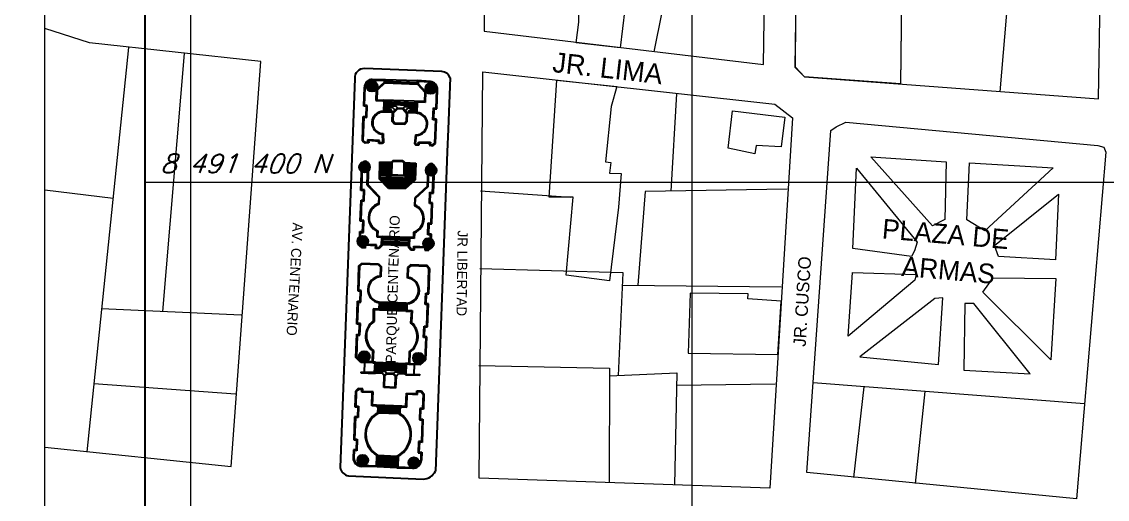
# Model space of a CAD drawing. Header units: metres. Extents: x 729055 to 735546, y 8489029 to 8491869.
# Drawn here: x 729266.3 to 729482.8, y 8491336.7 to 8491432.1 of the extents above; entities that cross this region are included whole.
import ezdxf
from ezdxf.enums import TextEntityAlignment as Align

# ---------------------------------------------------------------- set-up
doc = ezdxf.new("R2010")
doc.units = ezdxf.units.M
for name, color, linetype, lineweight in [('CATASTRO', 1, 'Continuous', 18), ('GRILLAS', 7, 'Continuous', 0), ('lotes', 146, 'Continuous', 18), ('TEXTO', 7, 'Continuous', 0)]:
    doc.layers.add(name, color=color, linetype=linetype, lineweight=lineweight)
doc.styles.add('SIMPLEX', font='simplex.shx', dxfattribs={"width": 0.75, "oblique": 20, "height": 1.75})
doc.styles.get("Standard").update_dxf_attribs({"font": 'BELL.TTF'})

msp = doc.modelspace()

# ---------------------------------------------------------------- linework, layer by layer
for p, q in [((729350.088, 8491422.131), (729334.64, 8491422.705)), ((729332.682, 8491420.739), (729332.351, 8491411.841)), ((729336.195, 8491420.558), (729338.819, 8491420.54)), ((729336.195, 8491420.399), (729338.634, 8491420.382)), ((729338.634, 8491420.382), (729338.563, 8491419.906)), ((729338.819, 8491420.54), (729338.713, 8491419.828)), ((729338.819, 8491420.54), (729345.162, 8491420.3)), ((729347.78, 8491420.124), (729345.162, 8491420.3)), ((729345.162, 8491420.3), (729345.214, 8491419.582)), ((729351.714, 8491420.854), (729351.335, 8491410.639)), ((729334.485, 8491415.21), (729334.626, 8491419.025)), ((729334.65, 8491415.363), (729334.785, 8491419.019)), ((729335.095, 8491419.338), (729335.116, 8491418.916)), ((729335.197, 8491418.699), (729335.154, 8491419.562)), ((729335.217, 8491419.699), (729335.274, 8491418.569)), ((729335.349, 8491418.473), (729335.282, 8491419.802)), ((729335.348, 8491419.885), (729335.423, 8491418.397)), ((729335.496, 8491418.334), (729335.415, 8491419.955)), ((729335.482, 8491420.014), (729335.569, 8491418.282)), ((729335.641, 8491418.239), (729335.55, 8491420.064)), ((729335.618, 8491420.107), (729335.713, 8491418.203)), ((729335.785, 8491418.174), (729335.686, 8491420.144)), ((729335.755, 8491420.174), (729335.856, 8491418.15)), ((729335.927, 8491418.132), (729335.823, 8491420.199)), ((729335.893, 8491420.219), (729335.998, 8491418.119)), ((729336.069, 8491418.111), (729335.962, 8491420.234)), ((729336.032, 8491420.245), (729336.139, 8491418.108)), ((729336.209, 8491418.109), (729336.102, 8491420.25)), ((729336.279, 8491418.115), (729336.172, 8491420.252)), ((729336.242, 8491420.248), (729336.349, 8491418.125)), ((729336.418, 8491418.14), (729336.313, 8491420.24)), ((729336.383, 8491420.227), (729336.487, 8491418.16)), ((729336.556, 8491418.185), (729336.454, 8491420.209)), ((729336.526, 8491420.186), (729336.625, 8491418.216)), ((729336.693, 8491418.252), (729336.597, 8491420.156)), ((729336.669, 8491420.12), (729336.761, 8491418.295)), ((729336.829, 8491418.345), (729336.742, 8491420.077)), ((729336.814, 8491420.025), (729336.896, 8491418.404)), ((729336.962, 8491418.474), (729336.888, 8491419.963)), ((729336.991, 8491418.446), (729336.912, 8491416.314)), ((729336.962, 8491419.886), (729337.028, 8491418.558)), ((729338.563, 8491419.906), (729336.991, 8491418.446)), ((729337.093, 8491418.661), (729337.037, 8491419.79)), ((729337.147, 8491418.374), (729337.077, 8491416.467)), ((729337.113, 8491419.661), (729337.157, 8491418.797)), ((729338.713, 8491419.828), (729337.147, 8491418.374)), ((729337.216, 8491419.021), (729337.194, 8491419.443)), ((729338.739, 8491419.852), (729345.213, 8491419.608)), ((729338.766, 8491420.186), (729345.188, 8491419.944)), ((729345.214, 8491419.582), (729346.668, 8491418.016)), ((729345.334, 8491420.129), (729345.369, 8491419.649)), ((729347.767, 8491419.965), (729345.334, 8491420.129)), ((729345.369, 8491419.649), (729346.829, 8491418.076)), ((729346.796, 8491418.874), (729346.817, 8491418.452)), ((729346.898, 8491418.234), (729346.855, 8491419.098)), ((729346.918, 8491419.234), (729346.975, 8491418.105)), ((729347.049, 8491418.009), (729346.983, 8491419.338)), ((729347.049, 8491419.421), (729347.123, 8491417.933)), ((729347.197, 8491417.87), (729347.115, 8491419.491)), ((729347.183, 8491419.55), (729347.27, 8491417.818)), ((729347.342, 8491417.775), (729347.25, 8491419.6)), ((729347.318, 8491419.643), (729347.414, 8491417.739)), ((729347.486, 8491417.709), (729347.387, 8491419.679)), ((729347.455, 8491419.71), (729347.557, 8491417.686)), ((729347.628, 8491417.668), (729347.524, 8491419.735)), ((729347.593, 8491419.755), (729347.699, 8491417.655)), ((729347.769, 8491417.647), (729347.663, 8491419.77)), ((729347.732, 8491419.78), (729347.84, 8491417.643)), ((729347.91, 8491417.645), (729347.802, 8491419.786)), ((729347.98, 8491417.651), (729347.872, 8491419.788)), ((729347.943, 8491419.784), (729348.049, 8491417.661)), ((729348.119, 8491417.676), (729348.013, 8491419.776)), ((729348.084, 8491419.763), (729348.188, 8491417.696)), ((729348.257, 8491417.721), (729348.155, 8491419.745)), ((729348.226, 8491419.722), (729348.325, 8491417.752)), ((729348.394, 8491417.788), (729348.298, 8491419.692)), ((729348.37, 8491419.656), (729348.462, 8491417.831)), ((729348.529, 8491417.881), (729348.442, 8491419.613)), ((729348.515, 8491419.561), (729348.597, 8491417.94)), ((729348.663, 8491418.01), (729348.588, 8491419.498)), ((729348.662, 8491419.422), (729348.729, 8491418.093)), ((729348.794, 8491418.197), (729348.737, 8491419.326)), ((729348.814, 8491419.197), (729348.857, 8491418.333)), ((729348.916, 8491418.557), (729348.895, 8491418.979)), ((729348.935, 8491414.829), (729349.071, 8491418.484)), ((729349.088, 8491414.664), (729349.23, 8491418.478)), ((729336.912, 8491416.314), (729338.289, 8491416.263)), ((729337.077, 8491416.467), (729338.347, 8491416.42)), ((729338.289, 8491416.263), (729338.494, 8491416.096)), ((729338.347, 8491416.42), (729338.656, 8491416.169)), ((729346.597, 8491416.109), (729338.353, 8491416.415)), ((729338.494, 8491416.096), (729338.424, 8491414.189)), ((729338.656, 8491416.169), (729338.577, 8491414.024)), ((729344.995, 8491415.818), (729338.652, 8491416.053)), ((729344.999, 8491415.93), (729344.92, 8491413.784)), ((729345.326, 8491416.156), (729344.999, 8491415.93)), ((729345.373, 8491415.996), (729345.155, 8491415.844)), ((729346.597, 8491416.109), (729345.326, 8491416.156)), ((729346.75, 8491415.944), (729345.373, 8491415.996)), ((729346.668, 8491418.016), (729346.597, 8491416.109)), ((729346.829, 8491418.076), (729346.75, 8491415.944)), ((729335.041, 8491415.19), (729334.485, 8491415.21)), ((729335.206, 8491415.343), (729334.65, 8491415.363)), ((729334.964, 8491413.124), (729335.041, 8491415.19)), ((729335.117, 8491412.959), (729335.206, 8491415.343)), ((729340.248, 8491413.964), (729338.577, 8491414.026)), ((729340.033, 8491414.275), (729338.588, 8491414.328)), ((729339.817, 8491414.593), (729338.599, 8491414.638)), ((729340.322, 8491414.883), (729338.611, 8491414.946)), ((729340.931, 8491415.15), (729338.622, 8491415.236)), ((729344.975, 8491415.282), (729338.632, 8491415.518)), ((729344.985, 8491415.553), (729338.642, 8491415.789)), ((729340.245, 8491413.962), (729339.817, 8491414.593)), ((729340.177, 8491412.134), (729340.245, 8491413.962)), ((729340.245, 8491413.962), (729341.202, 8491414.85)), ((729340.752, 8491414.432), (729340.322, 8491414.883)), ((729340.339, 8491412.194), (729340.402, 8491413.89)), ((729340.402, 8491413.89), (729341.294, 8491414.719)), ((729341.202, 8491414.85), (729340.931, 8491415.15)), ((729341.202, 8491414.85), (729342.373, 8491414.807)), ((729341.294, 8491414.719), (729342.27, 8491414.683)), ((729342.27, 8491414.683), (729343.023, 8491413.797)), ((729342.373, 8491414.807), (729342.586, 8491415.089)), ((729342.373, 8491414.807), (729343.184, 8491413.853)), ((729344.965, 8491415), (729342.586, 8491415.089)), ((729342.841, 8491414.256), (729343.211, 8491414.776)), ((729343.023, 8491413.797), (729342.962, 8491412.161)), ((729343.184, 8491413.853), (729343.119, 8491412.105)), ((729343.182, 8491413.855), (729343.696, 8491414.449)), ((729344.92, 8491413.791), (729343.182, 8491413.855)), ((729344.954, 8491414.711), (729343.211, 8491414.776)), ((729344.931, 8491414.093), (729343.436, 8491414.148)), ((729344.943, 8491414.403), (729343.696, 8491414.449)), ((729345.155, 8491415.844), (729345.085, 8491413.937)), ((729348.291, 8491412.466), (729348.379, 8491414.849)), ((729348.379, 8491414.849), (729348.935, 8491414.829)), ((729348.456, 8491412.619), (729348.532, 8491414.685)), ((729348.532, 8491414.685), (729349.088, 8491414.664)), ((729332.351, 8491411.841), (729329.798, 8491343.067)), ((729332.351, 8491411.841), (729332.351, 8491411.841)), ((729334.228, 8491408.297), (729334.408, 8491413.144)), ((729334.39, 8491408.364), (729334.561, 8491412.979)), ((729334.408, 8491413.144), (729334.964, 8491413.124)), ((729334.561, 8491412.979), (729335.117, 8491412.959)), ((729340.636, 8491411.64), (729340.177, 8491412.134)), ((729340.708, 8491411.796), (729340.339, 8491412.194)), ((729342.701, 8491411.563), (729340.636, 8491411.64)), ((729342.626, 8491411.725), (729340.708, 8491411.796)), ((729342.962, 8491412.161), (729342.626, 8491411.725)), ((729343.119, 8491412.105), (729342.701, 8491411.563)), ((729348.847, 8491412.445), (729348.291, 8491412.466)), ((729349.012, 8491412.598), (729348.456, 8491412.619)), ((729348.675, 8491407.83), (729348.847, 8491412.445)), ((729348.832, 8491407.751), (729349.012, 8491412.598)), ((729338.187, 8491409.586), (729338.265, 8491407.988)), ((729338.339, 8491409.734), (729338.429, 8491407.902)), ((729344.839, 8491409.489), (729344.613, 8491407.669)), ((729351.335, 8491410.639), (729351.165, 8491406.063)), ((729334.766, 8491407.8), (729334.228, 8491408.297)), ((729334.824, 8491407.963), (729334.39, 8491408.364)), ((729335.484, 8491407.852), (729334.766, 8491407.8)), ((729335.305, 8491407.999), (729334.824, 8491407.963)), ((729337.649, 8491408.323), (729335.24, 8491408.506)), ((729335.24, 8491408.506), (729335.305, 8491407.999)), ((729337.485, 8491408.176), (729335.422, 8491408.332)), ((729335.422, 8491408.332), (729335.484, 8491407.852)), ((729337.47, 8491407.779), (729337.485, 8491408.176)), ((729338.185, 8491407.752), (729337.47, 8491407.779)), ((729337.635, 8491407.932), (729337.649, 8491408.323)), ((729338.142, 8491407.913), (729337.635, 8491407.932)), ((729338.265, 8491407.988), (729338.142, 8491407.913)), ((729338.429, 8491407.902), (729338.185, 8491407.752)), ((729344.613, 8491407.669), (729344.845, 8491407.501)), ((729344.979, 8491409.329), (729344.782, 8491407.742)), ((729344.782, 8491407.742), (729344.9, 8491407.658)), ((729344.845, 8491407.501), (729345.56, 8491407.474)), ((729344.9, 8491407.658), (729345.407, 8491407.639)), ((729345.407, 8491407.639), (729345.422, 8491408.03)), ((729345.422, 8491408.03), (729347.838, 8491408.034)), ((729345.56, 8491407.474), (729345.575, 8491407.872)), ((729345.575, 8491407.872), (729347.643, 8491407.874)), ((729347.643, 8491407.874), (729347.546, 8491407.401)), ((729347.546, 8491407.401), (729348.258, 8491407.295)), ((729347.838, 8491408.034), (729347.736, 8491407.533)), ((729347.736, 8491407.533), (729348.213, 8491407.462)), ((729348.213, 8491407.462), (729348.675, 8491407.83)), ((729348.258, 8491407.295), (729348.832, 8491407.751)), ((729351.165, 8491406.063), (729348.8, 8491342.361)), ((729333.6, 8491403.19), (729333.621, 8491402.768)), ((729333.702, 8491402.55), (729333.659, 8491403.414)), ((729333.722, 8491403.551), (729333.779, 8491402.421)), ((729333.854, 8491402.325), (729333.787, 8491403.654)), ((729333.853, 8491403.737), (729333.928, 8491402.249)), ((729334.001, 8491402.186), (729333.92, 8491403.807)), ((729333.939, 8491398.361), (729334.108, 8491403.587)), ((729333.987, 8491403.866), (729334.074, 8491402.134)), ((729334.146, 8491402.091), (729334.055, 8491403.916)), ((729334.103, 8491398.514), (729334.267, 8491403.582)), ((729334.123, 8491403.959), (729334.218, 8491402.055)), ((729334.29, 8491402.025), (729334.191, 8491403.995)), ((729334.26, 8491404.026), (729334.361, 8491402.002)), ((729334.432, 8491401.984), (729334.329, 8491404.051)), ((729334.398, 8491404.071), (729334.503, 8491401.971)), ((729334.574, 8491401.963), (729334.467, 8491404.086)), ((729334.537, 8491404.097), (729334.644, 8491401.96)), ((729334.714, 8491401.961), (729334.607, 8491404.102)), ((729334.784, 8491401.967), (729334.677, 8491404.104)), ((729334.747, 8491404.1), (729334.854, 8491401.977)), ((729334.923, 8491401.992), (729334.818, 8491404.092)), ((729334.889, 8491404.079), (729334.992, 8491402.012)), ((729335.061, 8491402.037), (729334.96, 8491404.061)), ((729335.031, 8491404.038), (729335.13, 8491402.068)), ((729335.198, 8491402.104), (729335.103, 8491404.008)), ((729335.269, 8491403.544), (729335.12, 8491399.523)), ((729335.175, 8491403.972), (729335.266, 8491402.147)), ((729335.334, 8491402.197), (729335.247, 8491403.929)), ((729335.428, 8491403.538), (729335.281, 8491399.584)), ((729335.32, 8491403.877), (729335.401, 8491402.256)), ((729335.468, 8491402.326), (729335.393, 8491403.814)), ((729335.467, 8491403.738), (729335.534, 8491402.409)), ((729335.599, 8491402.513), (729335.542, 8491403.642)), ((729335.619, 8491403.513), (729335.662, 8491402.649)), ((729335.721, 8491402.873), (729335.7, 8491403.295)), ((729337.602, 8491400.612), (729337.732, 8491404.109)), ((729337.732, 8491404.109), (729340.038, 8491404.024)), ((729337.764, 8491400.676), (729337.891, 8491404.103)), ((729337.856, 8491403.134), (729339.999, 8491403.056)), ((729337.867, 8491403.457), (729340.011, 8491403.379)), ((729337.879, 8491403.78), (729340.023, 8491403.702)), ((729339.935, 8491401.32), (729340.035, 8491404.021)), ((729340.035, 8491404.021), (729340.447, 8491404.404)), ((729340.1, 8491401.473), (729340.192, 8491403.95)), ((729340.192, 8491403.95), (729340.507, 8491404.243)), ((729340.447, 8491404.404), (729342.274, 8491404.336)), ((729340.507, 8491404.243), (729342.202, 8491404.18)), ((729342.202, 8491404.18), (729342.497, 8491403.862)), ((729342.274, 8491404.336), (729342.656, 8491403.924)), ((729342.497, 8491403.862), (729342.478, 8491401.384)), ((729342.656, 8491403.924), (729342.636, 8491401.219)), ((729342.649, 8491402.959), (729344.686, 8491402.885)), ((729342.651, 8491403.282), (729344.698, 8491403.208)), ((729342.652, 8491403.929), (729344.881, 8491403.848)), ((729342.654, 8491403.606), (729344.71, 8491403.531)), ((729344.722, 8491403.853), (729344.6, 8491400.577)), ((729344.881, 8491403.848), (729344.757, 8491400.506)), ((729347.117, 8491401.689), (729347.05, 8491403.017)), ((729347.116, 8491403.101), (729347.191, 8491401.612)), ((729347.282, 8491403.094), (729347.135, 8491399.14)), ((729347.264, 8491401.55), (729347.183, 8491403.171)), ((729347.25, 8491403.23), (729347.337, 8491401.498)), ((729347.441, 8491403.088), (729347.292, 8491399.067)), ((729347.409, 8491401.455), (729347.318, 8491403.28)), ((729347.386, 8491403.323), (729347.481, 8491401.419)), ((729347.553, 8491401.389), (729347.454, 8491403.359)), ((729347.523, 8491403.39), (729347.624, 8491401.366)), ((729347.695, 8491401.348), (729347.592, 8491403.415)), ((729347.661, 8491403.435), (729347.766, 8491401.335)), ((729347.837, 8491401.327), (729347.73, 8491403.45)), ((729347.8, 8491403.46), (729347.907, 8491401.323)), ((729347.977, 8491401.325), (729347.87, 8491403.466)), ((729348.047, 8491401.33), (729347.94, 8491403.467)), ((729348.01, 8491403.464), (729348.117, 8491401.341)), ((729348.186, 8491401.356), (729348.081, 8491403.456)), ((729348.152, 8491403.443), (729348.255, 8491401.376)), ((729348.324, 8491401.401), (729348.223, 8491403.425)), ((729348.231, 8491397.986), (729348.443, 8491403.052)), ((729348.294, 8491403.401), (729348.393, 8491401.431)), ((729348.461, 8491401.468), (729348.366, 8491403.372)), ((729348.383, 8491397.821), (729348.602, 8491403.045)), ((729348.438, 8491403.336), (729348.529, 8491401.511)), ((729348.597, 8491401.561), (729348.51, 8491403.293)), ((729348.583, 8491403.241), (729348.664, 8491401.62)), ((729348.731, 8491401.69), (729348.656, 8491403.178)), ((729348.73, 8491403.102), (729348.797, 8491401.773)), ((729348.862, 8491401.876), (729348.805, 8491403.006)), ((729337.769, 8491400.767), (729344.538, 8491400.52)), ((729337.78, 8491401.06), (729344.611, 8491400.811)), ((729337.792, 8491401.405), (729339.935, 8491401.327)), ((729337.801, 8491401.653), (729339.945, 8491401.575)), ((729337.814, 8491401.984), (729339.957, 8491401.906)), ((729337.824, 8491402.281), (729339.968, 8491402.203)), ((729337.837, 8491402.628), (729339.981, 8491402.55)), ((729337.846, 8491402.881), (729339.99, 8491402.803)), ((729342.636, 8491401.219), (729339.935, 8491401.32)), ((729342.478, 8491401.384), (729340.1, 8491401.473)), ((729342.636, 8491401.228), (729344.623, 8491401.156)), ((729342.638, 8491401.477), (729344.632, 8491401.404)), ((729342.64, 8491401.808), (729344.644, 8491401.735)), ((729342.642, 8491402.105), (729344.655, 8491402.032)), ((729342.645, 8491402.453), (729344.668, 8491402.379)), ((729342.647, 8491402.706), (729344.677, 8491402.632)), ((729346.863, 8491402.554), (729346.884, 8491402.132)), ((729346.965, 8491401.914), (729346.922, 8491402.778)), ((729346.985, 8491402.914), (729347.042, 8491401.785)), ((729348.882, 8491402.876), (729348.925, 8491402.013)), ((729348.984, 8491402.237), (729348.963, 8491402.659)), ((729335.12, 8491399.523), (729337.491, 8491397.027)), ((729335.281, 8491399.584), (729337.554, 8491397.192)), ((729339.444, 8491398.793), (729337.602, 8491400.612)), ((729339.511, 8491398.95), (729337.764, 8491400.676)), ((729337.942, 8491400.5), (729344.268, 8491400.269)), ((729338.227, 8491400.218), (729343.987, 8491400.008)), ((729338.574, 8491399.876), (729343.645, 8491399.691)), ((729338.878, 8491399.576), (729343.346, 8491399.413)), ((729339.219, 8491399.238), (729343.009, 8491399.1)), ((729342.779, 8491398.669), (729339.444, 8491398.793)), ((729342.72, 8491398.831), (729339.511, 8491398.95)), ((729344.6, 8491400.577), (729342.72, 8491398.831)), ((729344.757, 8491400.506), (729342.779, 8491398.669)), ((729347.135, 8491399.14), (729344.691, 8491396.923)), ((729347.292, 8491399.067), (729344.742, 8491396.754)), ((729333.791, 8491392.239), (729333.947, 8491396.451)), ((729334.495, 8491398.34), (729333.939, 8491398.361)), ((729333.947, 8491396.451), (729334.424, 8491396.433)), ((729334.66, 8491398.493), (729334.103, 8491398.514)), ((729334.424, 8491396.433), (729334.495, 8491398.34)), ((729334.577, 8491396.269), (729334.66, 8491398.493)), ((729337.491, 8491397.027), (729337.444, 8491395.754)), ((729337.554, 8491397.192), (729337.495, 8491395.603)), ((729344.691, 8491396.923), (729344.632, 8491395.334)), ((729344.742, 8491396.754), (729344.694, 8491395.481)), ((729347.592, 8491395.781), (729347.674, 8491398.006)), ((729347.674, 8491398.006), (729348.231, 8491397.986)), ((729347.757, 8491395.934), (729347.827, 8491397.841)), ((729347.827, 8491397.841), (729348.383, 8491397.821)), ((729333.956, 8491392.392), (729334.1, 8491396.286)), ((729334.1, 8491396.286), (729334.577, 8491396.269)), ((729348.068, 8491395.764), (729347.592, 8491395.781)), ((729348.233, 8491395.917), (729347.757, 8491395.934)), ((729347.924, 8491391.87), (729348.068, 8491395.764)), ((729348.077, 8491391.705), (729348.233, 8491395.917)), ((729334.347, 8491392.219), (729333.791, 8491392.239)), ((729334.512, 8491392.372), (729333.956, 8491392.392)), ((729334.27, 8491390.153), (729334.347, 8491392.219)), ((729334.423, 8491389.988), (729334.512, 8491392.372)), ((729333.611, 8491387.392), (729333.714, 8491390.173)), ((729333.714, 8491390.173), (729334.27, 8491390.153)), ((729333.773, 8491387.459), (729333.867, 8491390.009)), ((729333.867, 8491390.009), (729334.423, 8491389.988)), ((729337.135, 8491390.206), (729337.094, 8491389.093)), ((729337.298, 8491390.308), (729337.259, 8491389.246)), ((729344.436, 8491390.039), (729344.396, 8491388.977)), ((729347.279, 8491389.507), (729347.368, 8491391.89)), ((729347.368, 8491391.89), (729347.924, 8491391.87)), ((729347.444, 8491389.66), (729347.521, 8491391.726)), ((729347.521, 8491391.726), (729348.077, 8491391.705)), ((729333.24, 8491388.4), (729333.261, 8491387.978)), ((729333.342, 8491387.761), (729333.299, 8491388.625)), ((729333.362, 8491388.761), (729333.419, 8491387.632)), ((729333.494, 8491387.536), (729333.427, 8491388.864)), ((729333.493, 8491388.948), (729333.568, 8491387.459)), ((729333.641, 8491387.397), (729333.56, 8491389.017)), ((729333.627, 8491389.076), (729333.714, 8491387.345)), ((729333.786, 8491387.301), (729333.695, 8491389.127)), ((729333.763, 8491389.17), (729333.858, 8491387.265)), ((729333.93, 8491387.236), (729333.831, 8491389.206)), ((729333.9, 8491389.237), (729334.001, 8491387.213)), ((729334.072, 8491387.195), (729333.968, 8491389.262)), ((729334.038, 8491389.282), (729334.143, 8491387.182)), ((729334.214, 8491387.173), (729334.107, 8491389.297)), ((729334.177, 8491389.307), (729334.284, 8491387.17)), ((729334.354, 8491387.171), (729334.247, 8491389.313)), ((729334.424, 8491387.177), (729334.317, 8491389.314)), ((729334.387, 8491389.311), (729334.494, 8491387.188)), ((729334.563, 8491387.203), (729334.458, 8491389.303)), ((729334.528, 8491389.29), (729334.632, 8491387.223)), ((729334.701, 8491387.248), (729334.599, 8491389.272)), ((729334.671, 8491389.248), (729334.77, 8491387.278)), ((729334.838, 8491387.315), (729334.742, 8491389.219)), ((729334.814, 8491389.183), (729334.906, 8491387.357)), ((729334.974, 8491387.408), (729334.887, 8491389.14)), ((729334.959, 8491389.088), (729335.041, 8491387.467)), ((729335.107, 8491387.536), (729335.033, 8491389.025)), ((729335.107, 8491388.949), (729335.173, 8491387.62)), ((729335.238, 8491387.723), (729335.182, 8491388.852)), ((729335.258, 8491388.723), (729335.302, 8491387.859)), ((729335.361, 8491388.084), (729335.339, 8491388.506)), ((729337.094, 8491389.093), (729338.047, 8491389.058)), ((729337.259, 8491389.246), (729338.212, 8491389.211)), ((729338.047, 8491389.058), (729337.988, 8491387.449)), ((729338.212, 8491389.211), (729338.144, 8491387.383)), ((729343.393, 8491387.66), (729338.162, 8491387.855)), ((729343.406, 8491388.016), (729338.175, 8491388.21)), ((729343.419, 8491388.371), (729338.188, 8491388.565)), ((729343.431, 8491388.689), (729338.2, 8491388.883)), ((729343.443, 8491389.012), (729338.212, 8491389.211)), ((729343.443, 8491389.012), (729343.375, 8491387.185)), ((729344.396, 8491388.977), (729343.443, 8491389.012)), ((729343.596, 8491388.848), (729343.536, 8491387.239)), ((729344.549, 8491388.812), (729343.596, 8491388.848)), ((729344.591, 8491389.925), (729344.549, 8491388.812)), ((729346.343, 8491387.957), (729346.364, 8491387.535)), ((729346.445, 8491387.317), (729346.402, 8491388.181)), ((729346.465, 8491388.317), (729346.522, 8491387.188)), ((729346.597, 8491387.092), (729346.53, 8491388.42)), ((729346.596, 8491388.504), (729346.671, 8491387.015)), ((729346.744, 8491386.953), (729346.663, 8491388.574)), ((729346.73, 8491388.633), (729346.817, 8491386.901)), ((729346.889, 8491386.857), (729346.797, 8491388.683)), ((729346.865, 8491388.726), (729346.961, 8491386.822)), ((729347.033, 8491386.792), (729346.934, 8491388.762)), ((729347.002, 8491388.793), (729347.104, 8491386.769)), ((729347.175, 8491386.751), (729347.071, 8491388.818)), ((729347.14, 8491388.838), (729347.246, 8491386.738)), ((729347.316, 8491386.73), (729347.21, 8491388.853)), ((729347.835, 8491389.486), (729347.279, 8491389.507)), ((729347.279, 8491388.863), (729347.387, 8491386.726)), ((729347.457, 8491386.728), (729347.349, 8491388.869)), ((729347.527, 8491386.733), (729347.419, 8491388.87)), ((729348, 8491389.639), (729347.444, 8491389.66)), ((729347.49, 8491388.867), (729347.596, 8491386.744)), ((729347.666, 8491386.759), (729347.56, 8491388.859)), ((729347.631, 8491388.846), (729347.735, 8491386.779)), ((729347.804, 8491386.804), (729347.702, 8491388.828)), ((729347.741, 8491386.937), (729347.835, 8491389.486)), ((729347.774, 8491388.804), (729347.872, 8491386.834)), ((729347.941, 8491386.871), (729347.845, 8491388.775)), ((729347.897, 8491386.858), (729348, 8491389.639)), ((729347.917, 8491388.739), (729348.009, 8491386.914)), ((729348.076, 8491386.964), (729347.989, 8491388.696)), ((729348.062, 8491388.644), (729348.144, 8491387.023)), ((729348.21, 8491387.093), (729348.136, 8491388.581)), ((729348.21, 8491388.505), (729348.276, 8491387.176)), ((729348.341, 8491387.279), (729348.285, 8491388.409)), ((729348.361, 8491388.279), (729348.405, 8491387.416)), ((729348.463, 8491387.64), (729348.442, 8491388.062)), ((729334.149, 8491386.895), (729333.611, 8491387.392)), ((729334.214, 8491387.052), (729333.773, 8491387.459)), ((729334.785, 8491386.871), (729334.149, 8491386.895)), ((729334.632, 8491387.036), (729334.214, 8491387.052)), ((729334.652, 8491387.592), (729334.632, 8491387.036)), ((729337.035, 8491387.504), (729334.652, 8491387.592)), ((729334.805, 8491387.427), (729334.785, 8491386.871)), ((729336.87, 8491387.351), (729334.805, 8491387.427)), ((729336.85, 8491386.795), (729336.87, 8491387.351)), ((729337.565, 8491386.768), (729336.85, 8491386.795)), ((729337.015, 8491386.948), (729337.035, 8491387.504)), ((729337.498, 8491386.93), (729337.015, 8491386.948)), ((729337.988, 8491387.449), (729337.498, 8491386.93)), ((729338.144, 8491387.383), (729337.565, 8491386.768)), ((729343.38, 8491387.305), (729338.149, 8491387.499)), ((729343.375, 8491387.185), (729343.908, 8491386.528)), ((729343.536, 8491387.239), (729343.986, 8491386.685)), ((729343.908, 8491386.528), (729344.623, 8491386.502)), ((729343.986, 8491386.685), (729344.47, 8491386.667)), ((729344.47, 8491386.667), (729344.49, 8491387.223)), ((729344.49, 8491387.223), (729346.873, 8491387.134)), ((729344.623, 8491386.502), (729344.643, 8491387.058)), ((729344.643, 8491387.058), (729346.708, 8491386.981)), ((729346.708, 8491386.981), (729346.688, 8491386.425)), ((729346.688, 8491386.425), (729347.323, 8491386.402)), ((729346.873, 8491387.134), (729346.853, 8491386.578)), ((729346.853, 8491386.578), (729347.27, 8491386.563)), ((729347.27, 8491386.563), (729347.741, 8491386.937)), ((729347.323, 8491386.402), (729347.897, 8491386.858)), ((729333.54, 8491383.337), (729334.117, 8491383.872)), ((729333.696, 8491383.265), (729334.177, 8491383.711)), ((729334.117, 8491383.872), (729337.453, 8491383.748)), ((729334.177, 8491383.711), (729337.381, 8491383.592)), ((729337.381, 8491383.592), (729337.827, 8491383.112)), ((729337.453, 8491383.748), (729337.988, 8491383.171)), ((729343.796, 8491383.509), (729343.219, 8491382.973)), ((729347.132, 8491383.385), (729343.796, 8491383.509)), ((729333.351, 8491378.251), (729333.54, 8491383.337)), ((729333.516, 8491378.404), (729333.696, 8491383.265)), ((729337.827, 8491383.112), (729337.758, 8491381.258)), ((729337.988, 8491383.171), (729337.911, 8491381.105)), ((729343.219, 8491382.973), (729343.142, 8491380.907)), ((729343.375, 8491382.901), (729343.307, 8491381.048)), ((729343.856, 8491383.347), (729343.375, 8491382.901)), ((729347.06, 8491383.228), (729343.856, 8491383.347)), ((729347.506, 8491382.748), (729347.06, 8491383.228)), ((729347.667, 8491382.808), (729347.132, 8491383.385)), ((729347.325, 8491377.887), (729347.506, 8491382.748)), ((729347.478, 8491377.722), (729347.667, 8491382.808)), ((729333.828, 8491378.233), (729333.351, 8491378.251)), ((729333.993, 8491378.386), (729333.516, 8491378.404)), ((729333.754, 8491376.247), (729333.828, 8491378.233)), ((729333.907, 8491376.082), (729333.993, 8491378.386)), ((729346.763, 8491375.6), (729346.848, 8491377.905)), ((729346.848, 8491377.905), (729347.325, 8491377.887)), ((729346.928, 8491375.753), (729347.002, 8491377.74)), ((729347.002, 8491377.74), (729347.478, 8491377.722)), ((729333.106, 8491371.655), (729333.277, 8491376.264)), ((729333.271, 8491371.809), (729333.43, 8491376.1)), ((729333.277, 8491376.264), (729333.754, 8491376.247)), ((729333.43, 8491376.1), (729333.907, 8491376.082)), ((729337.561, 8491375.958), (729337.513, 8491374.675)), ((729337.725, 8491376.099), (729337.666, 8491374.51)), ((729342.91, 8491374.643), (729337.678, 8491374.838)), ((729342.922, 8491374.971), (729337.691, 8491375.165)), ((729342.934, 8491375.299), (729337.703, 8491375.493)), ((729342.946, 8491375.626), (729337.715, 8491375.82)), ((729342.956, 8491375.901), (729337.725, 8491376.099)), ((729342.956, 8491375.901), (729342.897, 8491374.312)), ((729343.11, 8491375.748), (729343.062, 8491374.465)), ((729347.239, 8491375.583), (729346.763, 8491375.6)), ((729347.404, 8491375.736), (729346.928, 8491375.753)), ((729347.08, 8491371.292), (729347.239, 8491375.583)), ((729347.233, 8491371.127), (729347.404, 8491375.736)), ((729336.396, 8491374.716), (729336.389, 8491372.325)), ((729337.513, 8491374.675), (729336.396, 8491374.716)), ((729336.554, 8491374.551), (729336.548, 8491372.244)), ((729337.666, 8491374.51), (729336.554, 8491374.551)), ((729342.897, 8491374.312), (729337.666, 8491374.51)), ((729342.897, 8491374.312), (729344.009, 8491374.27)), ((729343.062, 8491374.465), (729344.18, 8491374.423)), ((729344.009, 8491374.27), (729343.844, 8491371.969)), ((729344.18, 8491374.423), (729344.009, 8491372.039)), ((729333.662, 8491371.635), (729333.106, 8491371.655)), ((729333.827, 8491371.788), (729333.271, 8491371.809)), ((729333.588, 8491369.648), (729333.662, 8491371.635)), ((729333.741, 8491369.483), (729333.827, 8491371.788)), ((729346.439, 8491369.008), (729346.524, 8491371.312)), ((729346.524, 8491371.312), (729347.08, 8491371.292)), ((729346.603, 8491369.161), (729346.677, 8491371.148)), ((729346.677, 8491371.148), (729347.233, 8491371.127)), ((729332.941, 8491365.057), (729333.112, 8491369.666)), ((729333.102, 8491365.121), (729333.265, 8491369.501)), ((729333.112, 8491369.666), (729333.588, 8491369.648)), ((729333.265, 8491369.501), (729333.741, 8491369.483)), ((729346.915, 8491368.99), (729346.439, 8491369.008)), ((729347.08, 8491369.143), (729346.603, 8491369.161)), ((729346.753, 8491364.61), (729346.915, 8491368.99)), ((729346.909, 8491364.534), (729347.08, 8491369.143)), ((729334.066, 8491366.152), (729334.162, 8491364.248)), ((729334.233, 8491364.218), (729334.134, 8491366.188)), ((729334.203, 8491366.219), (729334.305, 8491364.195)), ((729334.376, 8491364.177), (729334.272, 8491366.244)), ((729334.341, 8491366.264), (729334.446, 8491364.164)), ((729334.517, 8491364.156), (729334.41, 8491366.279)), ((729334.48, 8491366.289), (729334.587, 8491364.152)), ((729334.657, 8491364.153), (729334.55, 8491366.295)), ((729334.727, 8491364.159), (729334.62, 8491366.296)), ((729334.69, 8491366.293), (729334.797, 8491364.17)), ((729334.866, 8491364.185), (729334.761, 8491366.285)), ((729334.832, 8491366.272), (729334.935, 8491364.205)), ((729335.004, 8491364.23), (729334.903, 8491366.254)), ((729334.974, 8491366.23), (729335.073, 8491364.26)), ((729335.141, 8491364.297), (729335.046, 8491366.201)), ((729335.118, 8491366.165), (729335.209, 8491364.34)), ((729335.277, 8491364.39), (729335.19, 8491366.122)), ((729336.25, 8491366.366), (729336.168, 8491364.142)), ((729336.412, 8491366.44), (729336.327, 8491364.136)), ((729343.55, 8491366.171), (729343.464, 8491363.867)), ((729333.938, 8491364.065), (729332.941, 8491365.057)), ((729334.006, 8491364.222), (729333.102, 8491365.121)), ((729333.543, 8491365.383), (729333.564, 8491364.961)), ((729333.646, 8491364.743), (729333.602, 8491365.607)), ((729333.665, 8491365.743), (729333.722, 8491364.614)), ((729333.797, 8491364.518), (729333.73, 8491365.846)), ((729333.796, 8491365.93), (729333.871, 8491364.441)), ((729333.944, 8491364.379), (729333.863, 8491366)), ((729333.93, 8491366.059), (729334.017, 8491364.327)), ((729336.321, 8491363.977), (729333.938, 8491364.065)), ((729334.09, 8491364.283), (729333.998, 8491366.109)), ((729336.168, 8491364.142), (729334.006, 8491364.222)), ((729334.653, 8491364.039), (729334.58, 8491362.084)), ((729335.263, 8491366.07), (729335.344, 8491364.449)), ((729335.411, 8491364.519), (729335.336, 8491366.007)), ((729335.41, 8491365.931), (729335.477, 8491364.602)), ((729335.542, 8491364.705), (729335.485, 8491365.835)), ((729335.562, 8491365.705), (729335.605, 8491364.842)), ((729335.664, 8491365.066), (729335.643, 8491365.488)), ((729336.826, 8491364.099), (729336.168, 8491364.142)), ((729336.321, 8491363.977), (729336.676, 8491363.964)), ((729336.676, 8491363.964), (729336.603, 8491362.009)), ((729336.742, 8491361.845), (729336.826, 8491364.099)), ((729336.825, 8491364.079), (729342.917, 8491363.853)), ((729343.705, 8491366.085), (729343.623, 8491363.861)), ((729344.334, 8491365.073), (729344.355, 8491364.651)), ((729344.436, 8491364.434), (729344.393, 8491365.297)), ((729344.456, 8491365.434), (729344.513, 8491364.304)), ((729344.588, 8491364.208), (729344.521, 8491365.537)), ((729344.587, 8491365.62), (729344.662, 8491364.132)), ((729344.735, 8491364.069), (729344.654, 8491365.69)), ((729344.721, 8491365.749), (729344.808, 8491364.017)), ((729344.88, 8491363.974), (729344.789, 8491365.799)), ((729344.857, 8491365.842), (729344.952, 8491363.938)), ((729345.024, 8491363.909), (729344.925, 8491365.879)), ((729344.994, 8491365.909), (729345.095, 8491363.885)), ((729345.166, 8491363.867), (729345.063, 8491365.934)), ((729345.132, 8491365.954), (729345.237, 8491363.854)), ((729345.308, 8491363.846), (729345.201, 8491365.969)), ((729345.271, 8491365.98), (729345.378, 8491363.843)), ((729345.448, 8491363.844), (729345.341, 8491365.985)), ((729345.518, 8491363.85), (729345.411, 8491365.987)), ((729345.481, 8491365.983), (729345.588, 8491363.86)), ((729345.657, 8491363.875), (729345.552, 8491365.975)), ((729345.623, 8491365.962), (729345.726, 8491363.895)), ((729345.795, 8491363.92), (729345.694, 8491365.944)), ((729345.765, 8491365.921), (729345.864, 8491363.951)), ((729345.785, 8491363.78), (729346.753, 8491364.61)), ((729345.932, 8491363.987), (729345.837, 8491365.891)), ((729345.841, 8491363.619), (729346.909, 8491364.534)), ((729345.909, 8491365.856), (729346, 8491364.03)), ((729346.068, 8491364.08), (729345.981, 8491365.812)), ((729346.054, 8491365.76), (729346.135, 8491364.139)), ((729346.202, 8491364.209), (729346.127, 8491365.698)), ((729346.201, 8491365.621), (729346.268, 8491364.293)), ((729346.333, 8491364.396), (729346.276, 8491365.525)), ((729346.353, 8491365.396), (729346.396, 8491364.532)), ((729346.455, 8491364.756), (729346.434, 8491365.178)), ((729333.9, 8491362.109), (729333.894, 8491361.951)), ((729333.894, 8491361.951), (729336.742, 8491361.845)), ((729336.603, 8491362.009), (729333.9, 8491362.109)), ((729336.747, 8491361.992), (729338.116, 8491361.942)), ((729336.76, 8491362.324), (729338.78, 8491362.249)), ((729336.771, 8491362.613), (729342.863, 8491362.386)), ((729336.781, 8491362.897), (729342.873, 8491362.67)), ((729336.791, 8491363.16), (729342.883, 8491362.934)), ((729336.801, 8491363.428), (729342.893, 8491363.202)), ((729336.812, 8491363.737), (729342.904, 8491363.511)), ((729338.535, 8491361.466), (729338.116, 8491361.942)), ((729338.535, 8491361.466), (729339.034, 8491361.919)), ((729339.05, 8491361.918), (729338.78, 8491362.249)), ((729339.034, 8491361.919), (729339.05, 8491361.918)), ((729340.442, 8491361.857), (729339.034, 8491361.919)), ((729340.442, 8491361.857), (729340.748, 8491362.176)), ((729340.442, 8491361.857), (729340.927, 8491361.335)), ((729340.748, 8491362.176), (729342.852, 8491362.098)), ((729340.927, 8491361.335), (729341.405, 8491361.819)), ((729341.405, 8491361.819), (729342.84, 8491361.766)), ((729342.834, 8491361.582), (729342.913, 8491363.887)), ((729343.464, 8491363.867), (729342.913, 8491363.887)), ((729342.977, 8491361.736), (729343.043, 8491363.723)), ((729343.458, 8491363.708), (729343.043, 8491363.723)), ((729343.458, 8491363.708), (729345.841, 8491363.619)), ((729343.623, 8491363.861), (729345.785, 8491363.78)), ((729344.57, 8491363.666), (729344.496, 8491361.68)), ((729338.5, 8491359.035), (729338.535, 8491361.466)), ((729338.643, 8491359.167), (729338.675, 8491361.402)), ((729338.675, 8491361.402), (729339.086, 8491361.775)), ((729339.086, 8491361.775), (729340.378, 8491361.719)), ((729340.378, 8491361.719), (729340.782, 8491361.283)), ((729340.782, 8491361.283), (729340.666, 8491359.041)), ((729340.927, 8491361.335), (729340.8, 8491358.892)), ((729342.834, 8491361.582), (729345.682, 8491361.477)), ((729342.977, 8491361.736), (729345.688, 8491361.636)), ((729345.688, 8491361.636), (729345.682, 8491361.477)), ((729332.849, 8491358.297), (729332.734, 8491355.198)), ((729333.346, 8491358.835), (729332.849, 8491358.297)), ((729333.006, 8491358.232), (729332.899, 8491355.351)), ((729333.413, 8491358.674), (729333.006, 8491358.232)), ((729334.299, 8491358.8), (729333.346, 8491358.835)), ((729334.134, 8491358.647), (729333.413, 8491358.674)), ((729334.114, 8491358.091), (729334.134, 8491358.647)), ((729336.179, 8491358.014), (729334.114, 8491358.091)), ((729334.279, 8491358.244), (729334.299, 8491358.8)), ((729336.344, 8491358.167), (729334.279, 8491358.244)), ((729336.081, 8491355.392), (729336.179, 8491358.014)), ((729336.246, 8491355.545), (729336.344, 8491358.167)), ((729340.8, 8491358.892), (729338.5, 8491359.035)), ((729340.666, 8491359.041), (729338.643, 8491359.167)), ((729342.907, 8491355.293), (729343.004, 8491357.916)), ((729343.004, 8491357.916), (729345.07, 8491357.839)), ((729343.06, 8491355.129), (729343.157, 8491357.751)), ((729343.157, 8491357.751), (729345.223, 8491357.674)), ((729345.07, 8491357.839), (729345.09, 8491358.395)), ((729345.09, 8491358.395), (729346.043, 8491358.36)), ((729345.223, 8491357.674), (729345.243, 8491358.23)), ((729345.243, 8491358.23), (729345.964, 8491358.204)), ((729345.964, 8491358.204), (729346.338, 8491357.733)), ((729346.043, 8491358.36), (729346.499, 8491357.786)), ((729346.338, 8491357.733), (729346.231, 8491354.852)), ((729346.499, 8491357.786), (729346.384, 8491354.687)), ((729332.899, 8491355.351), (729333.455, 8491355.33)), ((729333.455, 8491355.33), (729333.369, 8491353.026)), ((729336.977, 8491355.358), (729336.081, 8491355.392)), ((729337.041, 8491355.515), (729336.246, 8491355.545)), ((729337.341, 8491355.032), (729336.977, 8491355.358)), ((729337.502, 8491355.1), (729337.041, 8491355.515)), ((729342.113, 8491355.323), (729337.041, 8491355.515)), ((729341.621, 8491354.943), (729342.113, 8491355.323)), ((729342.113, 8491355.323), (729342.907, 8491355.293)), ((729332.66, 8491353.211), (729332.489, 8491348.602)), ((729333.216, 8491353.191), (729332.66, 8491353.211)), ((729332.734, 8491355.198), (729333.29, 8491355.177)), ((729333.29, 8491355.177), (729333.216, 8491353.191)), ((729337.303, 8491354.005), (729337.341, 8491355.032)), ((729341.725, 8491355.023), (729337.41, 8491355.183)), ((729337.458, 8491353.908), (729337.502, 8491355.1)), ((729341.577, 8491353.755), (729337.458, 8491353.908)), ((729341.589, 8491354.073), (729337.47, 8491354.226)), ((729341.601, 8491354.391), (729337.482, 8491354.544)), ((729341.613, 8491354.709), (729337.494, 8491354.862)), ((729341.577, 8491353.751), (729341.621, 8491354.943)), ((729341.74, 8491353.836), (729341.778, 8491354.863)), ((729341.778, 8491354.863), (729342.164, 8491355.162)), ((729342.164, 8491355.162), (729343.06, 8491355.129)), ((729345.675, 8491354.872), (729345.59, 8491352.568)), ((729346.231, 8491354.852), (729345.675, 8491354.872)), ((729345.828, 8491354.707), (729345.754, 8491352.721)), ((729346.384, 8491354.687), (729345.828, 8491354.707)), ((729332.813, 8491353.046), (729332.654, 8491348.755)), ((729333.369, 8491353.026), (729332.813, 8491353.046)), ((729345.59, 8491352.568), (729346.146, 8491352.547)), ((729345.754, 8491352.721), (729346.31, 8491352.7)), ((729346.146, 8491352.547), (729345.986, 8491348.256)), ((729346.31, 8491352.7), (729346.139, 8491348.091)), ((729332.489, 8491348.602), (729333.045, 8491348.582)), ((729332.654, 8491348.755), (729333.21, 8491348.735)), ((729333.045, 8491348.582), (729332.971, 8491346.595)), ((729333.21, 8491348.735), (729333.124, 8491346.43)), ((729345.43, 8491348.277), (729345.345, 8491345.972)), ((729345.986, 8491348.256), (729345.43, 8491348.277)), ((729345.583, 8491348.112), (729345.51, 8491346.125)), ((729346.139, 8491348.091), (729345.583, 8491348.112)), ((729332.415, 8491346.616), (729332.356, 8491345.026)), ((729332.971, 8491346.595), (729332.415, 8491346.616)), ((729332.568, 8491346.451), (729332.515, 8491345.021)), ((729333.124, 8491346.43), (729332.568, 8491346.451)), ((729333.229, 8491344.687), (729333.25, 8491344.265)), ((729333.331, 8491344.048), (729333.288, 8491344.912)), ((729333.351, 8491345.048), (729333.408, 8491343.918)), ((729333.483, 8491343.822), (729333.416, 8491345.151)), ((729333.482, 8491345.234), (729333.557, 8491343.746)), ((729333.63, 8491343.683), (729333.549, 8491345.304)), ((729333.616, 8491345.363), (729333.703, 8491343.631)), ((729333.775, 8491343.588), (729333.684, 8491345.413)), ((729333.752, 8491345.456), (729333.847, 8491343.552)), ((729333.919, 8491343.523), (729333.82, 8491345.493)), ((729333.889, 8491345.523), (729333.99, 8491343.499)), ((729334.061, 8491343.481), (729333.958, 8491345.548)), ((729334.027, 8491345.568), (729334.132, 8491343.468)), ((729334.203, 8491343.46), (729334.096, 8491345.583)), ((729334.166, 8491345.594), (729334.273, 8491343.457)), ((729334.343, 8491343.458), (729334.236, 8491345.6)), ((729334.413, 8491343.464), (729334.306, 8491345.601)), ((729334.376, 8491345.597), (729334.483, 8491343.474)), ((729334.552, 8491343.489), (729334.447, 8491345.589)), ((729334.517, 8491345.576), (729334.621, 8491343.509)), ((729334.69, 8491343.534), (729334.589, 8491345.558)), ((729334.66, 8491345.535), (729334.759, 8491343.565)), ((729334.827, 8491343.601), (729334.732, 8491345.506)), ((729334.803, 8491345.47), (729334.895, 8491343.644)), ((729334.963, 8491343.694), (729334.876, 8491345.426)), ((729334.949, 8491345.374), (729335.03, 8491343.754)), ((729335.097, 8491343.823), (729335.022, 8491345.312)), ((729335.096, 8491345.235), (729335.163, 8491343.907)), ((729335.228, 8491344.01), (729335.171, 8491345.139)), ((729335.248, 8491345.01), (729335.291, 8491344.146)), ((729335.35, 8491344.37), (729335.329, 8491344.792)), ((729337.065, 8491345.475), (729336.986, 8491343.343)), ((729337.228, 8491345.562), (729337.139, 8491343.178)), ((729341.156, 8491344.538), (729337.195, 8491344.685)), ((729341.165, 8491344.79), (729337.205, 8491344.937)), ((729341.174, 8491345.041), (729337.214, 8491345.188)), ((729341.184, 8491345.292), (729337.223, 8491345.439)), ((729341.188, 8491345.411), (729341.099, 8491343.027)), ((729341.344, 8491345.312), (729341.264, 8491343.18)), ((729343.55, 8491344.558), (729343.606, 8491343.429)), ((729343.681, 8491343.333), (729343.615, 8491344.661)), ((729343.681, 8491344.745), (729343.755, 8491343.256)), ((729343.829, 8491343.194), (729343.747, 8491344.815)), ((729343.814, 8491344.874), (729343.901, 8491343.142)), ((729343.974, 8491343.098), (729343.882, 8491344.924)), ((729343.95, 8491344.967), (729344.046, 8491343.063)), ((729344.117, 8491343.033), (729344.018, 8491345.003)), ((729344.087, 8491345.034), (729344.189, 8491343.01)), ((729344.26, 8491342.992), (729344.156, 8491345.059)), ((729344.225, 8491345.079), (729344.33, 8491342.979)), ((729344.401, 8491342.971), (729344.294, 8491345.094)), ((729344.364, 8491345.104), (729344.471, 8491342.967)), ((729344.541, 8491342.968), (729344.434, 8491345.11)), ((729344.611, 8491342.974), (729344.504, 8491345.111)), ((729344.574, 8491345.108), (729344.681, 8491342.985)), ((729344.75, 8491343), (729344.645, 8491345.1)), ((729344.716, 8491345.087), (729344.82, 8491343.02)), ((729344.888, 8491343.045), (729344.787, 8491345.069)), ((729344.858, 8491345.045), (729344.957, 8491343.075)), ((729345.025, 8491343.112), (729344.93, 8491345.016)), ((729345.002, 8491344.98), (729345.093, 8491343.155)), ((729345.161, 8491343.205), (729345.074, 8491344.937)), ((729345.147, 8491344.885), (729345.228, 8491343.264)), ((729345.295, 8491343.334), (729345.22, 8491344.822)), ((729345.294, 8491344.746), (729345.361, 8491343.417)), ((729345.345, 8491345.972), (729345.901, 8491345.952)), ((729345.426, 8491343.52), (729345.369, 8491344.65)), ((729345.446, 8491344.52), (729345.489, 8491343.656)), ((729345.51, 8491346.125), (729346.066, 8491346.105)), ((729345.901, 8491345.952), (729345.848, 8491344.521)), ((729346.066, 8491346.105), (729346.007, 8491344.516)), ((729337.139, 8491343.178), (729334.042, 8491343.293)), ((729336.986, 8491343.343), (729334.048, 8491343.452)), ((729341.099, 8491343.027), (729337.139, 8491343.178)), ((729341.109, 8491343.282), (729337.149, 8491343.429)), ((729341.118, 8491343.533), (729337.158, 8491343.68)), ((729341.128, 8491343.785), (729337.167, 8491343.932)), ((729341.137, 8491344.036), (729337.177, 8491344.183)), ((729341.146, 8491344.287), (729337.186, 8491344.434)), ((729341.099, 8491343.027), (729344.197, 8491342.912)), ((729341.264, 8491343.18), (729344.203, 8491343.071)), ((729343.427, 8491344.198), (729343.449, 8491343.776)), ((729343.53, 8491343.558), (729343.486, 8491344.422)), ((729345.548, 8491343.881), (729345.527, 8491344.303)), ((729331.431, 8491341.436), (729346.32, 8491340.777))]:
    msp.add_line(p, q)
at = {"lineweight": 0}
for p, q in [((729435.677, 8491405.087), (729450.677, 8491404.111)), ((729447.946, 8491391.33), (729435.677, 8491405.087)), ((729450.677, 8491404.111), (729450.385, 8491392.611)), ((729454.819, 8491392.484), (729455.332, 8491403.858)), ((729455.332, 8491403.858), (729471.995, 8491402.883)), ((729432.051, 8491386.814), (729432.82, 8491402.848)), ((729432.82, 8491402.848), (729444.873, 8491388.054)), ((729471.995, 8491402.883), (729458.366, 8491390.307)), ((729460.3, 8491387.374), (729473.095, 8491397.647)), ((729473.095, 8491397.647), (729472.509, 8491384.521)), ((729450.385, 8491392.611), (729447.946, 8491391.33)), ((729458.366, 8491390.307), (729454.819, 8491392.484)), ((729444.873, 8491388.054), (729444.345, 8491386.327)), ((729443.782, 8491385.195), (729432.051, 8491386.814)), ((729444.345, 8491386.327), (729443.782, 8491385.195)), ((729461.136, 8491385.185), (729460.3, 8491387.374)), ((729472.509, 8491384.521), (729461.136, 8491385.185)), ((729431.154, 8491369.281), (729432.016, 8491382.027)), ((729432.016, 8491382.027), (729444.723, 8491381.609)), ((729444.723, 8491381.609), (729444.434, 8491380.485)), ((729444.434, 8491380.485), (729431.154, 8491369.281)), ((729458.01, 8491378.059), (729460.036, 8491380.935)), ((729460.036, 8491380.935), (729472.556, 8491380.824)), ((729472.556, 8491380.824), (729471.547, 8491364.575)), ((729450.002, 8491376.966), (729448.42, 8491376.779)), ((729449.176, 8491363.626), (729450.002, 8491376.966)), ((729471.547, 8491364.575), (729458.01, 8491378.059)), ((729448.42, 8491376.779), (729433.479, 8491365.187)), ((729454.426, 8491375.836), (729454.215, 8491362.485)), ((729456.223, 8491375.784), (729454.426, 8491375.836)), ((729467.431, 8491361.789), (729456.223, 8491375.784)), ((729433.479, 8491365.187), (729449.176, 8491363.626)), ((729454.215, 8491362.485), (729467.431, 8491361.789)), ((729424.143, 8491360.073), (729478.288, 8491355.863)), ((729434.277, 8491359.197), (729432.192, 8491341.055)), ((729446.414, 8491358.251), (729444.513, 8491339.86))]:
    msp.add_line(p, q, dxfattribs=at)
at = {"color": 5, "lineweight": -3, "flags": 128}
msp.add_lwpolyline([(729830.647, 8491557.588), (729830.647, 8491201.81), (729290.867, 8491201.81), (729290.867, 8491557.588), (729830.647, 8491557.588)], close=True, dxfattribs=at)
at = {"color": 251}
msp.add_circle((729547.655, 8491375.445), 493.151, dxfattribs=at)
for centre in [(729336.155, 8491419.18), (729347.856, 8491418.716), (729334.661, 8491403.032), (729347.924, 8491402.395), (729334.3, 8491388.242), (729347.403, 8491387.798), (729334.604, 8491365.224), (729345.395, 8491364.915), (729334.289, 8491344.529), (729344.488, 8491344.039)]:
    msp.add_circle(centre, 1.072)
for centre, radius, start, end in [((729334.561, 8491420.825), 1.881, 87.58935, 182.62281), ((729336.218, 8491418.965), 1.592, 90.83692, 177.87366), ((729336.218, 8491418.965), 1.433, 90.90319, 177.87366), ((729349.978, 8491420.316), 1.818, 17.21619, 86.51106), ((729347.639, 8491418.537), 1.433, 357.87366, 84.84414), ((729347.639, 8491418.537), 1.592, 357.87366, 84.9104), ((729338.418, 8491411.881), 2.307, 89.87246, 264.23905), ((729338.418, 8491411.881), 2.148, 85.77823, 267.87366), ((729344.919, 8491411.636), 2.148, 267.87366, 89.9691), ((729344.919, 8491411.636), 2.307, 271.50828, 85.87486), ((729334.768, 8491403.563), 0.66, 357.87366, 177.87366), ((729334.768, 8491403.563), 0.501, 357.87366, 177.87366), ((729347.942, 8491403.069), 0.66, 357.87366, 177.87366), ((729347.942, 8491403.069), 0.501, 357.87366, 177.87366), ((729338.402, 8491392.918), 2.993, 108.65961, 244.97156), ((729338.402, 8491392.918), 2.834, 108.65961, 247.08772), ((729343.529, 8491392.724), 2.834, 288.65961, 67.08772), ((729343.529, 8491392.724), 2.993, 290.77576, 67.08772), ((729337.941, 8491378.598), 2.667, 93.94548, 261.80185), ((729337.941, 8491378.598), 2.508, 90.68613, 265.0612), ((729342.926, 8491378.409), 2.508, 270.68613, 85.0612), ((729342.926, 8491378.409), 2.667, 273.94548, 81.80185), ((729338.624, 8491369.292), 3.768, 126.37386, 230.95326), ((729338.624, 8491369.292), 3.609, 125.11208, 232.20419), ((729341.555, 8491369.179), 3.609, 303.54314, 50.63524), ((729341.555, 8491369.179), 3.768, 304.79407, 49.37347), ((729339.721, 8491349.669), 4.964, 119.15461, 237.66016), ((729339.721, 8491349.669), 4.805, 118.09374, 238.74441), ((729339.006, 8491349.692), 4.805, 297.00292, 57.65358), ((729339.006, 8491349.692), 4.964, 298.08716, 56.59271), ((729334.107, 8491345.042), 1.75, 180.51244, 267.87366), ((729334.107, 8491345.042), 1.591, 180.51244, 267.87366), ((729344.262, 8491344.661), 1.75, 267.87366, 355.23489), ((729344.262, 8491344.661), 1.591, 267.87366, 355.23489), ((729331.724, 8491343.363), 1.949, 188.75081, 261.36037), ((729346.281, 8491343.573), 2.796, 270.81921, 334.32135)]:
    msp.add_arc(centre, radius, start, end)
at = {"layer": 'CATASTRO'}
for p, q in [((729358.726, 8491486.234), (729358.532, 8491430.171)), ((729481.045, 8491416.688), (729482.265, 8491481.019)), ((729414.236, 8491423.515), (729414.999, 8491479.16)), ((729421.132, 8491476.386), (729420.494, 8491423.015)), ((729279.768, 8491427.866), (729270.867, 8491430.677)), ((729358.532, 8491430.171), (729414.236, 8491423.515)), ((729313.973, 8491424.136), (729279.768, 8491427.866)), ((729308.043, 8491343.282), (729313.973, 8491424.136)), ((729420.494, 8491423.015), (729422.391, 8491421.065)), ((729357.492, 8491340.956), (729358.222, 8491422.048)), ((729358.222, 8491422.048), (729416.488, 8491415.617)), ((729422.391, 8491421.065), (729481.045, 8491416.688)), ((729416.488, 8491415.617), (729420.05, 8491412.892)), ((729420.05, 8491412.892), (729415.501, 8491338.962)), ((729428.717, 8491411.052), (729430.637, 8491411.997)), ((729430.637, 8491411.997), (729480.939, 8491407.322)), ((729422.868, 8491342.05), (729427.698, 8491410.332)), ((729427.698, 8491410.332), (729428.717, 8491411.052)), ((729480.939, 8491407.322), (729482.129, 8491407.006)), ((729482.553, 8491406.025), (729476.67, 8491336.842)), ((729482.129, 8491407.006), (729482.553, 8491406.025)), ((729270.867, 8491347.137), (729308.043, 8491343.282)), ((729415.501, 8491338.962), (729357.492, 8491340.956)), ((729476.67, 8491336.842), (729422.868, 8491342.05))]:
    msp.add_line(p, q, dxfattribs=at)
at = {"layer": 'GRILLAS'}
msp.add_lwpolyline([(729270.867, 8491181.81), (729270.867, 8491577.588), (729850.647, 8491577.588), (729850.647, 8491181.81)], close=True, dxfattribs=at)
for points in [[(729290.867, 8491201.81), (729830.647, 8491201.81), (729830.647, 8491557.588), (729290.867, 8491557.588), (729290.867, 8491201.81)], [(729290.867, 8491201.81), (729290.867, 8491557.588), (729830.647, 8491557.588), (729830.647, 8491201.81), (729290.867, 8491201.81)], [(729300, 8491201.81), (729300, 8491557.588)], [(729400, 8491201.81), (729400, 8491557.588)], [(729290.867, 8491400), (729830.647, 8491400)]]:
    msp.add_lwpolyline(points, dxfattribs=at)
at = {"layer": 'lotes'}
for p, q in [((729464.491, 8491454.835), (729461.412, 8491418.062)), ((729441.808, 8491442.421), (729441.584, 8491419.545)), ((729393.974, 8491433.969), (729392.352, 8491426.04)), ((729287.583, 8491426.943), (729279.244, 8491346.198)), ((729294.439, 8491374.21), (729298.723, 8491425.726)), ((729396.891, 8491417.691), (729395.783, 8491398.246)), ((729418.957, 8491398.629), (729390.647, 8491398.162)), ((729270.867, 8491398.519), (729284.475, 8491396.851)), ((729375.759, 8491396.984), (729357.787, 8491398.213)), ((729390.647, 8491398.162), (729389.192, 8491379.467)), ((729386.271, 8491381.953), (729357.646, 8491382.745)), ((729385.333, 8491361.423), (729386.271, 8491381.953)), ((729386.159, 8491379.501), (729417.755, 8491379.142)), ((729310.039, 8491373.509), (729282.194, 8491374.761)), ((729357.469, 8491363.415), (729383.508, 8491362.89)), ((729383.508, 8491362.89), (729383.461, 8491339.992)), ((729383.505, 8491361.342), (729396.965, 8491361.939)), ((729396.965, 8491361.939), (729396.506, 8491339.542)), ((729280.654, 8491359.854), (729308.882, 8491357.767)), ((729396.914, 8491359.478), (729416.559, 8491359.76))]:
    msp.add_line(p, q, dxfattribs=at)
for points in [[(729376.877, 8491427.869), (729377.373, 8491431.989), (729377.34, 8491438.689), (729380.583, 8491438.437), (729382.226, 8491438.309), (729381.974, 8491447.104), (729386.402, 8491447.661), (729389.111, 8491447.865), (729390.751, 8491442.106), (729387.492, 8491442.317), (729385.614, 8491426.812)], [(729420.594, 8491423.015), (729420.733, 8491443.009), (729441.808, 8491442.421), (729441.585, 8491419.633), (729422.391, 8491421.065)], [(729418.488, 8491413.026), (729417.771, 8491407.069), (729412.778, 8491407.343), (729412.54, 8491405.66), (729407.167, 8491406.835), (729408.063, 8491414.281)], [(729417.129, 8491365.612), (729417.798, 8491376.291), (729411.114, 8491376.748), (729411.149, 8491377.748), (729399.614, 8491377.867), (729399.232, 8491365.923)]]:
    msp.add_lwpolyline(points, close=True, dxfattribs=at)
for points in [[(729373.038, 8491420.412), (729384.956, 8491419.097), (729383.857, 8491415.153), (729382.739, 8491404.109), (729383.762, 8491403.989), (729383.505, 8491401.804), (729385.855, 8491401.781), (729385.289, 8491395.034), (729383.531, 8491380.339), (729374.904, 8491381.466), (729376.285, 8491397.005), (729371.485, 8491397.046), (729373.038, 8491420.412)], [(729418.488, 8491413.026), (729417.771, 8491407.069), (729412.778, 8491407.343), (729412.54, 8491405.66), (729407.167, 8491406.835), (729408.063, 8491414.281)]]:
    msp.add_lwpolyline(points, dxfattribs=at)

# ---------------------------------------------------------------- texts
at = {"layer": 'TEXTO'}
msp.add_text('JR. LIMA', height=4, rotation=353.54621, dxfattribs=at).set_placement((729372.004, 8491422.036))
at = {"layer": 'TEXTO', "style": 'SIMPLEX', "oblique": 20}
msp.add_text('8 491 400 N', height=3.75, dxfattribs=at).set_placement((729293.867, 8491403.75), align=Align.MIDDLE_LEFT)
at = {"layer": 'TEXTO', "lineweight": 0}
for s, height, rotation, p in [('PARQUE CENTENARIO', 2, 88.3833, (729340.861, 8491363.834)), ('PLAZA DE', 3.9167, 355.06121, (729437.778, 8491388.826)), ('AV. CENTENARIO', 2, 266.80581, (729320.346, 8491391.992)), ('JR LIBERTAD', 2, 269.23424, (729353.228, 8491390.392)), ('JR. CUSCO', 2.5, 86.50708, (729422.656, 8491367.145)), ('ARMAS', 3.9167, 355.06121, (729441.686, 8491381.327))]:
    msp.add_text(s, height=height, rotation=rotation, dxfattribs=at).set_placement(p)

doc.saveas('drawing.dxf')
